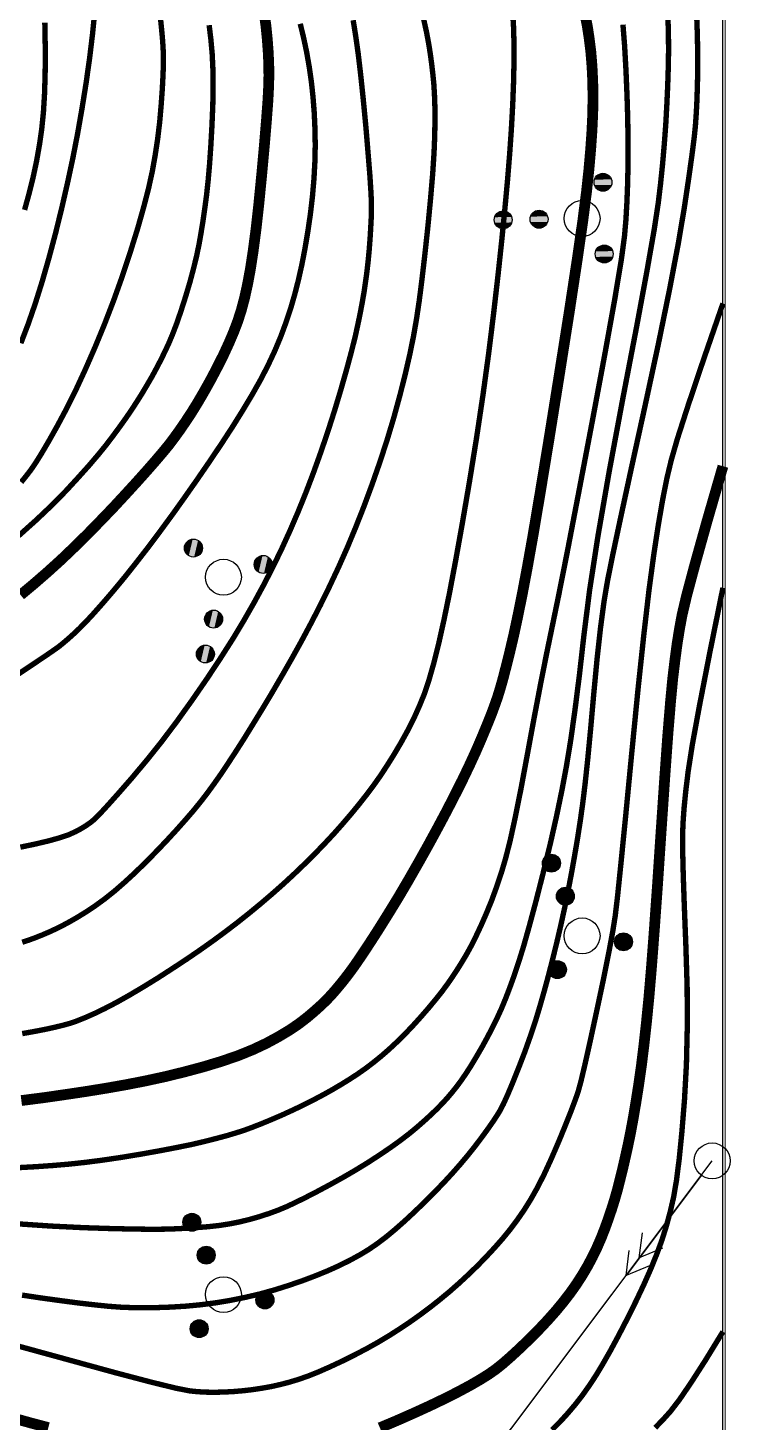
# Model space of a CAD drawing. Extents: x 396500 to 398250, y 1005980 to 1008200.
# Drawn here: x 398240.31 to 398250.1, y 1007852.26 to 1007871.7 of the extents above; entities that cross this region are included whole.
import ezdxf

# ---------------------------------------------------------------- set-up
doc = ezdxf.new("R2010")
doc.units = 0
doc.header["$LTSCALE"] = 0.5
doc.layers.get('0').update_dxf_attribs({"linetype": 'CONTINUOUS'})
doc.layers.add('ASSIST', color=7, linetype='CONTINUOUS', plot=False)
for name, color, linetype in [('DGX', 2, 'CONTINUOUS'), ('GXYZ', 2, 'CONTINUOUS'), ('ZBTZ', 3, 'CONTINUOUS')]:
    doc.layers.add(name, color=color, linetype=linetype)
doc.layers.add('绘图层', color=6, linetype='CONTINUOUS', lineweight=5)
doc.linetypes.add('1161', pattern='A,0,[149,AAA.SHX,S=0.15,R=0,X=0,Y=0],-1.6', length=1.6)

# ---------------------------------------------------------------- blocks, each defined once
blk = doc.blocks.new('gc013a')
at = {"linetype": 'Continuous'}
blk.add_line((0.5, 0), (4, 0), dxfattribs=at)
at = {"linetype": 'Continuous', "flags": 128}
for points in [[(2.772, 0.354), (3.384, 0), (2.772, -0.354)], [(3.388, 0.354), (4, 0), (3.388, -0.354)]]:
    blk.add_lwpolyline(points, dxfattribs=at)
blk = doc.blocks.new('gc170')
at = {"linetype": 'Continuous'}
blk.add_circle((0, 0), 0.5, dxfattribs=at)
blk = doc.blocks.new('*U110')
at = {"linetype": 'Continuous'}
for points in [[(-0.238, 2.277), (-0.202, 2.053), (-0.202, 2.347)], [(-0.202, 2.347), (-0.147, 1.998), (-0.147, 2.402)], [(-0.147, 1.998), (-0.202, 2.347), (-0.202, 2.053)], [(-0.147, 2.402), (-0.077, 1.962), (-0.077, 2.438)], [(-0.077, 1.962), (-0.147, 2.402), (-0.147, 1.998)], [(-0.077, 2.438), (0, 1.95), (0, 2.45)], [(0, 1.95), (-0.077, 2.438), (-0.077, 1.962)], [(0, 2.45), (0.077, 1.962), (0.077, 2.438)], [(0.077, 1.962), (0, 2.45), (0, 1.95)], [(0.077, 2.438), (0.147, 1.998), (0.147, 2.402)], [(0.147, 1.998), (0.077, 2.438), (0.077, 1.962)], [(0.147, 2.402), (0.202, 2.053), (0.202, 2.347)], [(0.202, 2.053), (0.147, 2.402), (0.147, 1.998)], [(0.202, 2.347), (0.238, 2.123), (0.238, 2.277)], [(0.238, 2.123), (0.202, 2.347), (0.202, 2.053)], [(-0.25, 2.2), (-0.238, 2.123), (-0.238, 2.277)], [(-0.202, 2.053), (-0.238, 2.277), (-0.238, 2.123)], [(0.25, 2.2), (0.238, 2.277), (0.238, 2.123)]]:
    blk.add_solid(points, dxfattribs=at)
blk = doc.blocks.new('*U109')
at = {"linetype": 'Continuous'}
for points in [[(-0.25, 1.2), (-0.238, 1.123), (-0.238, 1.277)], [(-0.238, 1.277), (-0.202, 1.053), (-0.202, 1.347)], [(-0.202, 1.053), (-0.238, 1.277), (-0.238, 1.123)], [(-0.202, 1.347), (-0.147, 0.998), (-0.147, 1.402)], [(-0.147, 0.998), (-0.202, 1.347), (-0.202, 1.053)], [(-0.147, 1.402), (-0.077, 0.962), (-0.077, 1.438)], [(-0.077, 0.962), (-0.147, 1.402), (-0.147, 0.998)], [(-0.077, 1.438), (0, 0.95), (0, 1.45)], [(0, 0.95), (-0.077, 1.438), (-0.077, 0.962)], [(0, 1.45), (0.077, 0.962), (0.077, 1.438)], [(0.077, 0.962), (0, 1.45), (0, 0.95)], [(0.077, 1.438), (0.147, 0.998), (0.147, 1.402)], [(0.147, 0.998), (0.077, 1.438), (0.077, 0.962)], [(0.147, 1.402), (0.202, 1.053), (0.202, 1.347)], [(0.202, 1.053), (0.147, 1.402), (0.147, 0.998)], [(0.202, 1.347), (0.238, 1.123), (0.238, 1.277)], [(0.238, 1.123), (0.202, 1.347), (0.202, 1.053)], [(0.25, 1.2), (0.238, 1.277), (0.238, 1.123)]]:
    blk.add_solid(points, dxfattribs=at)
blk = doc.blocks.new('*U108')
at = {"linetype": 'Continuous'}
for points in [[(-1.147, -0.398), (-1.077, -0.838), (-1.077, -0.362)], [(-1.077, -0.362), (-1, -0.85), (-1, -0.35)], [(-1, -0.85), (-1.077, -0.362), (-1.077, -0.838)], [(-1, -0.35), (-0.923, -0.838), (-0.923, -0.362)], [(-0.923, -0.838), (-1, -0.35), (-1, -0.85)], [(-0.923, -0.362), (-0.853, -0.802), (-0.853, -0.398)], [(-0.853, -0.802), (-0.923, -0.362), (-0.923, -0.838)], [(-1.25, -0.6), (-1.238, -0.677), (-1.238, -0.523)], [(-1.238, -0.523), (-1.202, -0.747), (-1.202, -0.453)], [(-1.202, -0.747), (-1.238, -0.523), (-1.238, -0.677)], [(-1.202, -0.453), (-1.147, -0.802), (-1.147, -0.398)], [(-1.147, -0.802), (-1.202, -0.453), (-1.202, -0.747)], [(-1.077, -0.838), (-1.147, -0.398), (-1.147, -0.802)], [(-0.853, -0.398), (-0.798, -0.747), (-0.798, -0.453)], [(-0.798, -0.747), (-0.853, -0.398), (-0.853, -0.802)], [(-0.798, -0.453), (-0.762, -0.677), (-0.762, -0.523)], [(-0.762, -0.677), (-0.798, -0.453), (-0.798, -0.747)], [(-0.75, -0.6), (-0.762, -0.523), (-0.762, -0.677)]]:
    blk.add_solid(points, dxfattribs=at)
blk = doc.blocks.new('*U107')
at = {"linetype": 'Continuous'}
for points in [[(0.853, -0.398), (0.923, -0.838), (0.923, -0.362)], [(0.923, -0.362), (1, -0.85), (1, -0.35)], [(1, -0.85), (0.923, -0.362), (0.923, -0.838)], [(1, -0.35), (1.077, -0.838), (1.077, -0.362)], [(1.077, -0.838), (1, -0.35), (1, -0.85)], [(1.077, -0.362), (1.147, -0.802), (1.147, -0.398)], [(1.147, -0.802), (1.077, -0.362), (1.077, -0.838)], [(0.75, -0.6), (0.762, -0.677), (0.762, -0.523)], [(0.762, -0.523), (0.798, -0.747), (0.798, -0.453)], [(0.798, -0.747), (0.762, -0.523), (0.762, -0.677)], [(0.798, -0.453), (0.853, -0.802), (0.853, -0.398)], [(0.853, -0.802), (0.798, -0.453), (0.798, -0.747)], [(0.923, -0.838), (0.853, -0.398), (0.853, -0.802)], [(1.147, -0.398), (1.202, -0.747), (1.202, -0.453)], [(1.202, -0.747), (1.147, -0.398), (1.147, -0.802)], [(1.202, -0.453), (1.238, -0.677), (1.238, -0.523)], [(1.238, -0.677), (1.202, -0.453), (1.202, -0.747)], [(1.25, -0.6), (1.238, -0.523), (1.238, -0.677)]]:
    blk.add_solid(points, dxfattribs=at)
blk = doc.blocks.new('gc160')
for centre, radius in [((0, 2.2), 0.25), ((0, 1.2), 0.25), ((0, 0), 0.5), ((-1, -0.6), 0.25), ((1, -0.6), 0.25)]:
    blk.add_circle(centre, radius)
at = {"linetype": 'Continuous'}
for name in ['*U110', '*U109', '*U108', '*U107']:
    blk.add_blockref(name, (0, 0), dxfattribs=at)

msp = doc.modelspace()

# ---------------------------------------------------------------- linework, layer by layer
at = {"layer": 'ASSIST', "linetype": '1161', "flags": 128}
msp.add_lwpolyline([(398250, 1007900.306), (398250, 1007900.306), (398249.986, 1007800)], dxfattribs=at)
at = {"layer": 'ASSIST', "linetype": 'Continuous', "flags": 128}
msp.add_lwpolyline([(398207.876, 1007800), (398209.238, 1007801.816), (398249.85, 1007855.903)], dxfattribs=at)
at = {"layer": 'DGX', "linetype": 'Continuous', "const_width": 0.075}
for points in [[(398240.086, 1007855.031), (398240.637, 1007854.994), (398241.085, 1007854.972), (398241.453, 1007854.96), (398241.762, 1007854.953), (398242.011, 1007854.95), (398242.202, 1007854.951), (398242.362, 1007854.956), (398242.52, 1007854.964), (398242.676, 1007854.974), (398242.829, 1007854.986), (398242.98, 1007855.003), (398243.128, 1007855.026), (398243.272, 1007855.055), (398243.413, 1007855.09), (398243.549, 1007855.129), (398243.679, 1007855.172), (398243.801, 1007855.217), (398243.916, 1007855.265), (398244.038, 1007855.322), (398244.178, 1007855.391), (398244.337, 1007855.473), (398244.515, 1007855.568), (398244.699, 1007855.67), (398244.876, 1007855.773), (398245.046, 1007855.877), (398245.209, 1007855.983), (398245.363, 1007856.087), (398245.502, 1007856.187), (398245.627, 1007856.283), (398245.737, 1007856.374), (398245.837, 1007856.462), (398245.928, 1007856.545), (398246.011, 1007856.625), (398246.085, 1007856.701), (398246.155, 1007856.777), (398246.222, 1007856.856), (398246.287, 1007856.937), (398246.349, 1007857.021), (398246.413, 1007857.114), (398246.483, 1007857.222), (398246.557, 1007857.345), (398246.638, 1007857.484), (398246.717, 1007857.628), (398246.789, 1007857.767), (398246.855, 1007857.901), (398246.914, 1007858.03), (398246.97, 1007858.166), (398247.028, 1007858.317), (398247.089, 1007858.485), (398247.151, 1007858.67), (398247.22, 1007858.892), (398247.299, 1007859.172), (398247.39, 1007859.51), (398247.491, 1007859.906), (398247.592, 1007860.319), (398247.68, 1007860.708), (398247.756, 1007861.074), (398247.82, 1007861.416), (398247.879, 1007861.776), (398247.938, 1007862.196), (398247.999, 1007862.676), (398248.06, 1007863.215), (398248.14, 1007863.85), (398248.258, 1007864.616), (398248.414, 1007865.512), (398248.606, 1007866.539), (398248.796, 1007867.528), (398248.941, 1007868.31), (398249.042, 1007868.886), (398249.098, 1007869.254), (398249.13, 1007869.522), (398249.158, 1007869.794), (398249.182, 1007870.071), (398249.203, 1007870.353), (398249.218, 1007870.63), (398249.23, 1007870.895), (398249.238, 1007871.146), (398249.242, 1007871.384), (398249.24, 1007871.608), (398249.234, 1007871.819)], [(398240.229, 1007854.032), (398240.488, 1007853.993), (398240.758, 1007853.956), (398241.016, 1007853.922), (398241.243, 1007853.896), (398241.437, 1007853.876), (398241.599, 1007853.864), (398241.752, 1007853.858), (398241.922, 1007853.855), (398242.106, 1007853.858), (398242.307, 1007853.865), (398242.515, 1007853.878), (398242.723, 1007853.898), (398242.931, 1007853.925), (398243.14, 1007853.96), (398243.347, 1007854.002), (398243.552, 1007854.05), (398243.753, 1007854.106), (398243.952, 1007854.169), (398244.144, 1007854.235), (398244.324, 1007854.303), (398244.492, 1007854.372), (398244.65, 1007854.443), (398244.797, 1007854.516), (398244.934, 1007854.591), (398245.062, 1007854.668), (398245.18, 1007854.749), (398245.298, 1007854.838), (398245.425, 1007854.943), (398245.561, 1007855.063), (398245.706, 1007855.198), (398245.851, 1007855.339), (398245.986, 1007855.474), (398246.112, 1007855.605), (398246.229, 1007855.732), (398246.338, 1007855.856), (398246.443, 1007855.981), (398246.543, 1007856.106), (398246.638, 1007856.232), (398246.724, 1007856.35), (398246.796, 1007856.453), (398246.853, 1007856.54), (398246.896, 1007856.611), (398246.939, 1007856.695), (398246.996, 1007856.82), (398247.066, 1007856.986), (398247.149, 1007857.193), (398247.236, 1007857.418), (398247.314, 1007857.638), (398247.386, 1007857.852), (398247.449, 1007858.061), (398247.509, 1007858.271), (398247.568, 1007858.489), (398247.626, 1007858.715), (398247.684, 1007858.949), (398247.74, 1007859.189), (398247.793, 1007859.43), (398247.843, 1007859.675), (398247.89, 1007859.922), (398247.934, 1007860.168), (398247.975, 1007860.411), (398248.012, 1007860.65), (398248.045, 1007860.886), (398248.078, 1007861.157), (398248.115, 1007861.502), (398248.155, 1007861.921), (398248.199, 1007862.414), (398248.246, 1007862.91), (398248.294, 1007863.339), (398248.342, 1007863.701), (398248.392, 1007863.996), (398248.462, 1007864.343), (398248.572, 1007864.861), (398248.721, 1007865.549), (398248.91, 1007866.409), (398249.1, 1007867.291), (398249.255, 1007868.047), (398249.375, 1007868.677), (398249.46, 1007869.18), (398249.52, 1007869.582), (398249.566, 1007869.908), (398249.598, 1007870.157), (398249.616, 1007870.33), (398249.626, 1007870.473), (398249.635, 1007870.63), (398249.641, 1007870.802), (398249.646, 1007870.99), (398249.648, 1007871.189), (398249.647, 1007871.395), (398249.643, 1007871.61), (398249.635, 1007871.832)], [(398240.231, 1007857.677), (398240.394, 1007857.706), (398240.545, 1007857.735), (398240.678, 1007857.764), (398240.794, 1007857.792), (398240.892, 1007857.819), (398240.99, 1007857.852), (398241.105, 1007857.898), (398241.236, 1007857.956), (398241.383, 1007858.027), (398241.546, 1007858.112), (398241.722, 1007858.211), (398241.913, 1007858.324), (398242.119, 1007858.451), (398242.326, 1007858.585), (398242.524, 1007858.715), (398242.711, 1007858.843), (398242.889, 1007858.969), (398243.06, 1007859.095), (398243.229, 1007859.224), (398243.395, 1007859.356), (398243.559, 1007859.491), (398243.719, 1007859.628), (398243.875, 1007859.766), (398244.025, 1007859.905), (398244.171, 1007860.045), (398244.312, 1007860.185), (398244.446, 1007860.324), (398244.575, 1007860.462), (398244.697, 1007860.6), (398244.813, 1007860.735), (398244.923, 1007860.869), (398245.027, 1007861.001), (398245.125, 1007861.131), (398245.22, 1007861.265), (398245.316, 1007861.411), (398245.414, 1007861.567), (398245.513, 1007861.735), (398245.608, 1007861.907), (398245.694, 1007862.078), (398245.77, 1007862.248), (398245.838, 1007862.415), (398245.901, 1007862.604), (398245.968, 1007862.838), (398246.038, 1007863.117), (398246.11, 1007863.44), (398246.188, 1007863.82), (398246.273, 1007864.269), (398246.366, 1007864.787), (398246.467, 1007865.375), (398246.566, 1007865.988), (398246.655, 1007866.583), (398246.734, 1007867.159), (398246.803, 1007867.718), (398246.864, 1007868.247), (398246.916, 1007868.732), (398246.96, 1007869.175), (398246.997, 1007869.575), (398247.027, 1007869.944), (398247.051, 1007870.294), (398247.069, 1007870.625), (398247.081, 1007870.938), (398247.087, 1007871.225), (398247.087, 1007871.48), (398247.081, 1007871.702), (398247.07, 1007871.892)], [(398240.231, 1007858.95), (398240.316, 1007858.978), (398240.409, 1007859.012), (398240.51, 1007859.052), (398240.619, 1007859.099), (398240.736, 1007859.154), (398240.857, 1007859.217), (398240.984, 1007859.289), (398241.116, 1007859.37), (398241.251, 1007859.46), (398241.387, 1007859.559), (398241.523, 1007859.668), (398241.659, 1007859.787), (398241.798, 1007859.915), (398241.94, 1007860.053), (398242.086, 1007860.201), (398242.236, 1007860.358), (398242.38, 1007860.514), (398242.508, 1007860.658), (398242.621, 1007860.789), (398242.717, 1007860.907), (398242.808, 1007861.025), (398242.902, 1007861.154), (398243.001, 1007861.294), (398243.102, 1007861.446), (398243.21, 1007861.611), (398243.327, 1007861.794), (398243.451, 1007861.995), (398243.584, 1007862.212), (398243.721, 1007862.441), (398243.856, 1007862.673), (398243.992, 1007862.91), (398244.126, 1007863.152), (398244.258, 1007863.399), (398244.388, 1007863.651), (398244.514, 1007863.908), (398244.638, 1007864.172), (398244.759, 1007864.443), (398244.877, 1007864.727), (398244.994, 1007865.023), (398245.108, 1007865.331), (398245.217, 1007865.643), (398245.318, 1007865.953), (398245.411, 1007866.262), (398245.495, 1007866.569), (398245.57, 1007866.865), (398245.634, 1007867.143), (398245.687, 1007867.403), (398245.729, 1007867.645), (398245.767, 1007867.9), (398245.805, 1007868.2), (398245.845, 1007868.543), (398245.887, 1007868.931), (398245.924, 1007869.318), (398245.953, 1007869.658), (398245.972, 1007869.951), (398245.982, 1007870.196), (398245.985, 1007870.408), (398245.984, 1007870.599), (398245.978, 1007870.769), (398245.969, 1007870.918), (398245.955, 1007871.056), (398245.939, 1007871.195), (398245.92, 1007871.335), (398245.898, 1007871.474), (398245.868, 1007871.634), (398245.824, 1007871.835)], [(398240.164, 1007855.808), (398240.422, 1007855.822), (398240.662, 1007855.839), (398240.886, 1007855.858), (398241.109, 1007855.882), (398241.35, 1007855.913), (398241.607, 1007855.951), (398241.881, 1007855.996), (398242.149, 1007856.044), (398242.389, 1007856.09), (398242.6, 1007856.133), (398242.782, 1007856.176), (398242.943, 1007856.217), (398243.088, 1007856.256), (398243.218, 1007856.295), (398243.332, 1007856.332), (398243.444, 1007856.373), (398243.568, 1007856.422), (398243.704, 1007856.478), (398243.852, 1007856.542), (398244.003, 1007856.611), (398244.15, 1007856.681), (398244.292, 1007856.753), (398244.43, 1007856.826), (398244.562, 1007856.9), (398244.687, 1007856.974), (398244.805, 1007857.047), (398244.916, 1007857.12), (398245.024, 1007857.196), (398245.13, 1007857.277), (398245.236, 1007857.363), (398245.342, 1007857.455), (398245.448, 1007857.554), (398245.557, 1007857.661), (398245.669, 1007857.778), (398245.782, 1007857.903), (398245.892, 1007858.029), (398245.991, 1007858.148), (398246.08, 1007858.26), (398246.157, 1007858.364), (398246.228, 1007858.466), (398246.296, 1007858.57), (398246.363, 1007858.677), (398246.427, 1007858.785), (398246.492, 1007858.903), (398246.559, 1007859.038), (398246.631, 1007859.191), (398246.705, 1007859.36), (398246.779, 1007859.542), (398246.847, 1007859.729), (398246.912, 1007859.923), (398246.971, 1007860.123), (398247.033, 1007860.366), (398247.104, 1007860.69), (398247.185, 1007861.094), (398247.275, 1007861.578), (398247.368, 1007862.081), (398247.456, 1007862.542), (398247.539, 1007862.961), (398247.617, 1007863.338), (398247.709, 1007863.783), (398247.833, 1007864.408), (398247.988, 1007865.214), (398248.176, 1007866.199), (398248.357, 1007867.167), (398248.493, 1007867.921), (398248.583, 1007868.462), (398248.627, 1007868.789), (398248.647, 1007869.017), (398248.661, 1007869.261), (398248.671, 1007869.522), (398248.677, 1007869.799), (398248.677, 1007870.094), (398248.673, 1007870.41), (398248.663, 1007870.747), (398248.648, 1007871.104), (398248.629, 1007871.447), (398248.606, 1007871.741)], [(398240.264, 1007869.159), (398240.324, 1007869.378), (398240.382, 1007869.61), (398240.431, 1007869.839), (398240.471, 1007870.065), (398240.503, 1007870.287), (398240.527, 1007870.524), (398240.543, 1007870.793), (398240.551, 1007871.093), (398240.552, 1007871.424), (398240.546, 1007871.768)], [(398250, 1007863.892), (398249.816, 1007862.985), (398249.674, 1007862.255), (398249.573, 1007861.704), (398249.515, 1007861.331), (398249.482, 1007861.061), (398249.458, 1007860.82), (398249.443, 1007860.607), (398249.437, 1007860.423), (398249.439, 1007860.201), (398249.447, 1007859.873), (398249.462, 1007859.44), (398249.483, 1007858.901), (398249.501, 1007858.323), (398249.503, 1007857.773), (398249.491, 1007857.251), (398249.464, 1007856.756), (398249.428, 1007856.311), (398249.391, 1007855.936), (398249.352, 1007855.63), (398249.312, 1007855.396), (398249.266, 1007855.197), (398249.212, 1007854.998), (398249.15, 1007854.801), (398249.078, 1007854.605), (398248.996, 1007854.402), (398248.9, 1007854.185), (398248.791, 1007853.954), (398248.669, 1007853.708), (398248.545, 1007853.469), (398248.431, 1007853.257), (398248.326, 1007853.073), (398248.232, 1007852.916), (398248.14, 1007852.776), (398248.045, 1007852.641), (398247.945, 1007852.512), (398247.84, 1007852.388), (398247.731, 1007852.268), (398247.616, 1007852.153)], [(398250, 1007853.522), (398249.758, 1007853.127), (398249.555, 1007852.811), (398249.392, 1007852.572), (398249.269, 1007852.412), (398249.164, 1007852.295), (398249.056, 1007852.184)]]:
    msp.add_lwpolyline(points, dxfattribs=at)
at = {"layer": 'DGX', "color": 3, "linetype": 'Continuous', "lineweight": -2, "const_width": 0.15, "flags": 128}
msp.add_lwpolyline([(398243.61, 1007871.867), (398243.63, 1007871.713), (398243.647, 1007871.543), (398243.66, 1007871.367), (398243.668, 1007871.197), (398243.67, 1007871.031), (398243.666, 1007870.87), (398243.656, 1007870.676), (398243.636, 1007870.409), (398243.608, 1007870.072), (398243.571, 1007869.663), (398243.53, 1007869.246), (398243.49, 1007868.886), (398243.45, 1007868.582), (398243.412, 1007868.334), (398243.373, 1007868.124), (398243.331, 1007867.933), (398243.285, 1007867.761), (398243.236, 1007867.608), (398243.18, 1007867.46), (398243.112, 1007867.301), (398243.034, 1007867.132), (398242.944, 1007866.953), (398242.85, 1007866.775), (398242.758, 1007866.611), (398242.67, 1007866.461), (398242.585, 1007866.324), (398242.503, 1007866.2), (398242.424, 1007866.085), (398242.349, 1007865.981), (398242.278, 1007865.887), (398242.197, 1007865.788), (398242.094, 1007865.667), (398241.97, 1007865.525), (398241.824, 1007865.362), (398241.664, 1007865.187), (398241.498, 1007865.008), (398241.324, 1007864.827), (398241.144, 1007864.642), (398240.959, 1007864.46), (398240.773, 1007864.282), (398240.583, 1007864.11), (398240.392, 1007863.944), (398240.208, 1007863.791)], dxfattribs=at)
at = {"layer": 'DGX', "color": 3, "linetype": 'Continuous', "lineweight": -2, "const_width": 0.15}
for points in [[(398248.077, 1007871.885), (398248.109, 1007871.721), (398248.136, 1007871.544), (398248.159, 1007871.355), (398248.175, 1007871.155), (398248.185, 1007870.946), (398248.188, 1007870.73), (398248.185, 1007870.505), (398248.174, 1007870.265), (398248.156, 1007870.003), (398248.131, 1007869.718), (398248.098, 1007869.412), (398248.047, 1007869.012), (398247.966, 1007868.451), (398247.856, 1007867.728), (398247.716, 1007866.843), (398247.573, 1007865.951), (398247.451, 1007865.209), (398247.351, 1007864.616), (398247.272, 1007864.173), (398247.206, 1007863.824), (398247.143, 1007863.511), (398247.084, 1007863.235), (398247.028, 1007862.997), (398246.977, 1007862.792), (398246.932, 1007862.619), (398246.892, 1007862.478), (398246.858, 1007862.368), (398246.821, 1007862.262), (398246.773, 1007862.133), (398246.712, 1007861.981), (398246.64, 1007861.807), (398246.558, 1007861.617), (398246.467, 1007861.419), (398246.368, 1007861.212), (398246.26, 1007860.997), (398246.145, 1007860.774), (398246.022, 1007860.543), (398245.893, 1007860.306), (398245.756, 1007860.061), (398245.616, 1007859.816), (398245.476, 1007859.578), (398245.335, 1007859.348), (398245.195, 1007859.124), (398245.064, 1007858.921), (398244.952, 1007858.752), (398244.859, 1007858.617), (398244.786, 1007858.517), (398244.724, 1007858.436), (398244.662, 1007858.359), (398244.602, 1007858.287), (398244.543, 1007858.22), (398244.478, 1007858.151), (398244.401, 1007858.076), (398244.31, 1007857.994), (398244.207, 1007857.906), (398244.089, 1007857.815), (398243.955, 1007857.724), (398243.803, 1007857.633), (398243.635, 1007857.542), (398243.448, 1007857.454), (398243.238, 1007857.369), (398243.005, 1007857.289), (398242.75, 1007857.212), (398242.484, 1007857.141), (398242.218, 1007857.076), (398241.951, 1007857.018), (398241.685, 1007856.966), (398241.414, 1007856.918), (398241.131, 1007856.872), (398240.836, 1007856.828), (398240.531, 1007856.784), (398240.219, 1007856.744)], [(398250, 1007865.586), (398249.778, 1007864.819), (398249.61, 1007864.218), (398249.494, 1007863.784), (398249.431, 1007863.517), (398249.395, 1007863.323), (398249.361, 1007863.11), (398249.33, 1007862.877), (398249.3, 1007862.627), (398249.269, 1007862.298), (398249.231, 1007861.835), (398249.188, 1007861.235), (398249.138, 1007860.501), (398249.088, 1007859.754), (398249.043, 1007859.119), (398249.003, 1007858.595), (398248.968, 1007858.182), (398248.934, 1007857.838), (398248.899, 1007857.521), (398248.863, 1007857.229), (398248.825, 1007856.963), (398248.787, 1007856.721), (398248.749, 1007856.497), (398248.711, 1007856.292), (398248.673, 1007856.107), (398248.635, 1007855.937), (398248.599, 1007855.78), (398248.563, 1007855.634), (398248.529, 1007855.501), (398248.492, 1007855.372), (398248.451, 1007855.239), (398248.405, 1007855.103), (398248.355, 1007854.964), (398248.3, 1007854.824), (398248.241, 1007854.689), (398248.178, 1007854.559), (398248.11, 1007854.432), (398248.037, 1007854.308), (398247.957, 1007854.184), (398247.87, 1007854.061), (398247.776, 1007853.939), (398247.673, 1007853.814), (398247.558, 1007853.684), (398247.431, 1007853.549), (398247.292, 1007853.409), (398247.154, 1007853.277), (398247.031, 1007853.164), (398246.923, 1007853.07), (398246.83, 1007852.996), (398246.733, 1007852.928), (398246.613, 1007852.853), (398246.471, 1007852.771), (398246.305, 1007852.682), (398246.119, 1007852.588), (398245.915, 1007852.49), (398245.692, 1007852.388), (398245.452, 1007852.282), (398245.217, 1007852.183)], [(398240.595, 1007852.185), (398240.343, 1007852.252), (398240.012, 1007852.344)]]:
    msp.add_lwpolyline(points, dxfattribs=at)
at = {"layer": 'DGX', "linetype": 'Continuous', "const_width": 0.075, "flags": 128}
for points in [[(398244.845, 1007871.803), (398244.879, 1007871.588), (398244.915, 1007871.335), (398244.95, 1007871.037), (398244.986, 1007870.694), (398245.023, 1007870.306), (398245.054, 1007869.933), (398245.078, 1007869.637), (398245.092, 1007869.417), (398245.099, 1007869.274), (398245.099, 1007869.162), (398245.096, 1007869.038), (398245.089, 1007868.901), (398245.08, 1007868.752), (398245.068, 1007868.598), (398245.054, 1007868.45), (398245.038, 1007868.307), (398245.019, 1007868.169), (398244.999, 1007868.03), (398244.974, 1007867.884), (398244.945, 1007867.73), (398244.912, 1007867.569), (398244.872, 1007867.387), (398244.818, 1007867.174), (398244.752, 1007866.929), (398244.673, 1007866.652), (398244.585, 1007866.36), (398244.492, 1007866.07), (398244.394, 1007865.782), (398244.291, 1007865.495), (398244.184, 1007865.214), (398244.074, 1007864.943), (398243.961, 1007864.681), (398243.846, 1007864.429), (398243.726, 1007864.182), (398243.599, 1007863.935), (398243.465, 1007863.688), (398243.324, 1007863.441), (398243.171, 1007863.186), (398242.999, 1007862.916), (398242.81, 1007862.63), (398242.603, 1007862.33), (398242.388, 1007862.03), (398242.174, 1007861.746), (398241.961, 1007861.48), (398241.751, 1007861.23), (398241.561, 1007861.013), (398241.411, 1007860.846), (398241.303, 1007860.729), (398241.235, 1007860.662), (398241.183, 1007860.62), (398241.122, 1007860.577), (398241.054, 1007860.535), (398240.976, 1007860.493), (398240.881, 1007860.45), (398240.755, 1007860.407), (398240.601, 1007860.364), (398240.416, 1007860.32), (398240.205, 1007860.276)], [(398241.24, 1007871.901), (398241.21, 1007871.601), (398241.17, 1007871.27), (398241.121, 1007870.924), (398241.065, 1007870.576), (398241.004, 1007870.227), (398240.936, 1007869.877), (398240.861, 1007869.528), (398240.781, 1007869.18), (398240.696, 1007868.835), (398240.604, 1007868.491), (398240.509, 1007868.16), (398240.412, 1007867.851), (398240.313, 1007867.565), (398240.212, 1007867.301)], [(398242.156, 1007871.851), (398242.172, 1007871.698), (398242.185, 1007871.558), (398242.194, 1007871.432), (398242.199, 1007871.318), (398242.199, 1007871.194), (398242.194, 1007871.037), (398242.184, 1007870.846), (398242.168, 1007870.62), (398242.147, 1007870.381), (398242.119, 1007870.147), (398242.084, 1007869.918), (398242.044, 1007869.694), (398241.992, 1007869.458), (398241.923, 1007869.192), (398241.839, 1007868.896), (398241.737, 1007868.569), (398241.625, 1007868.231), (398241.506, 1007867.898), (398241.38, 1007867.57), (398241.247, 1007867.247), (398241.112, 1007866.938), (398240.98, 1007866.652), (398240.849, 1007866.389), (398240.721, 1007866.149), (398240.603, 1007865.939), (398240.502, 1007865.767), (398240.418, 1007865.632), (398240.351, 1007865.534), (398240.288, 1007865.452), (398240.216, 1007865.363)], [(398244.107, 1007871.753), (398244.154, 1007871.558), (398244.196, 1007871.359), (398244.232, 1007871.154), (398244.262, 1007870.946), (398244.285, 1007870.732), (398244.302, 1007870.513), (398244.312, 1007870.29), (398244.316, 1007870.061), (398244.311, 1007869.828), (398244.298, 1007869.589), (398244.277, 1007869.346), (398244.248, 1007869.098), (398244.212, 1007868.853), (398244.173, 1007868.62), (398244.13, 1007868.398), (398244.083, 1007868.188), (398244.031, 1007867.984), (398243.973, 1007867.784), (398243.907, 1007867.587), (398243.835, 1007867.392), (398243.753, 1007867.196), (398243.66, 1007866.997), (398243.555, 1007866.793), (398243.438, 1007866.586), (398243.309, 1007866.37), (398243.167, 1007866.142), (398243.01, 1007865.901), (398242.84, 1007865.648), (398242.664, 1007865.392), (398242.49, 1007865.144), (398242.318, 1007864.903), (398242.147, 1007864.67), (398241.979, 1007864.446), (398241.815, 1007864.235), (398241.656, 1007864.035), (398241.501, 1007863.848), (398241.356, 1007863.679), (398241.228, 1007863.535), (398241.118, 1007863.416), (398241.025, 1007863.322), (398240.944, 1007863.245), (398240.869, 1007863.178), (398240.8, 1007863.119), (398240.738, 1007863.069), (398240.627, 1007862.991), (398240.414, 1007862.847), (398240.097, 1007862.636)], [(398242.837, 1007871.734), (398242.861, 1007871.535), (398242.879, 1007871.337), (398242.889, 1007871.126), (398242.892, 1007870.889), (398242.888, 1007870.625), (398242.876, 1007870.334), (398242.86, 1007870.045), (398242.842, 1007869.786), (398242.822, 1007869.558), (398242.8, 1007869.359), (398242.776, 1007869.178), (398242.751, 1007869.005), (398242.724, 1007868.838), (398242.696, 1007868.679), (398242.662, 1007868.516), (398242.619, 1007868.34), (398242.568, 1007868.149), (398242.507, 1007867.945), (398242.443, 1007867.746), (398242.383, 1007867.571), (398242.325, 1007867.42), (398242.271, 1007867.292), (398242.217, 1007867.177), (398242.16, 1007867.061), (398242.1, 1007866.946), (398242.037, 1007866.83), (398241.97, 1007866.715), (398241.901, 1007866.599), (398241.827, 1007866.482), (398241.751, 1007866.365), (398241.67, 1007866.247), (398241.584, 1007866.127), (398241.494, 1007866.005), (398241.399, 1007865.88), (398241.291, 1007865.747), (398241.163, 1007865.597), (398241.014, 1007865.431), (398240.846, 1007865.248), (398240.653, 1007865.051), (398240.431, 1007864.84), (398240.181, 1007864.616)], [(398250, 1007867.855), (398249.728, 1007867.068), (398249.517, 1007866.441), (398249.367, 1007865.975), (398249.279, 1007865.67), (398249.219, 1007865.419), (398249.159, 1007865.117), (398249.098, 1007864.762), (398249.036, 1007864.356), (398248.969, 1007863.859), (398248.896, 1007863.229), (398248.815, 1007862.467), (398248.727, 1007861.574), (398248.644, 1007860.713), (398248.578, 1007860.05), (398248.53, 1007859.585), (398248.498, 1007859.317), (398248.465, 1007859.109), (398248.412, 1007858.823), (398248.339, 1007858.458), (398248.245, 1007858.015), (398248.151, 1007857.581), (398248.076, 1007857.246), (398248.02, 1007857.01), (398247.982, 1007856.871), (398247.944, 1007856.761), (398247.887, 1007856.609), (398247.81, 1007856.415), (398247.713, 1007856.178), (398247.608, 1007855.935), (398247.508, 1007855.718), (398247.413, 1007855.53), (398247.322, 1007855.369), (398247.232, 1007855.224), (398247.136, 1007855.085), (398247.036, 1007854.951), (398246.931, 1007854.822), (398246.821, 1007854.697), (398246.705, 1007854.572), (398246.584, 1007854.447), (398246.457, 1007854.324), (398246.326, 1007854.202), (398246.193, 1007854.085), (398246.057, 1007853.972), (398245.919, 1007853.863), (398245.78, 1007853.759), (398245.639, 1007853.659), (398245.496, 1007853.563), (398245.352, 1007853.471), (398245.203, 1007853.381), (398245.044, 1007853.292), (398244.875, 1007853.203), (398244.697, 1007853.114), (398244.521, 1007853.032), (398244.36, 1007852.961), (398244.214, 1007852.903), (398244.083, 1007852.857), (398243.957, 1007852.819), (398243.83, 1007852.786), (398243.702, 1007852.757), (398243.571, 1007852.734), (398243.44, 1007852.714), (398243.31, 1007852.699), (398243.181, 1007852.688), (398243.053, 1007852.681), (398242.927, 1007852.678), (398242.805, 1007852.679), (398242.686, 1007852.685), (398242.571, 1007852.696), (398242.381, 1007852.733), (398242.036, 1007852.817), (398241.538, 1007852.948), (398240.886, 1007853.127), (398240.13, 1007853.334)]]:
    msp.add_lwpolyline(points, dxfattribs=at)
at = {"layer": 'GXYZ', "linetype": 'Continuous'}
msp.add_line((398210.439, 1007803.415), (398248.649, 1007854.304), dxfattribs=at)
at = {"layer": '绘图层', "linetype": 'Continuous', "flags": 128}
msp.add_lwpolyline([(397850.03, 1008199.993), (397850.03, 1007799.993), (398250.03, 1007799.993), (398250.03, 1008199.993)], close=True, dxfattribs=at)

# ---------------------------------------------------------------- block references
at = {"layer": 'GXYZ', "linetype": 'Continuous', "xscale": 0.5, "yscale": 0.5}
msp.add_blockref('gc170', (398249.85, 1007855.903), dxfattribs=at)
at = {"layer": 'GXYZ', "linetype": 'Continuous', "xscale": 0.499999999943221, "yscale": 0.5, "rotation": 233.0984131456018}
msp.add_blockref('gc013a', (398249.85, 1007855.903), dxfattribs=at)
at = {"layer": 'ZBTZ', "linetype": 'Continuous', "yscale": 0.5}
for p, xscale, rotation in [((398248.036, 1007869.039), 0.5000000000466805, 90.97506638083728), ((398243.036, 1007864.039), 0.5000000000352092, 166.7940305758019), ((398248.036, 1007859.039), 0.4999999999733569, 22.84676656441582), ((398243.036, 1007854.039), 0.4999999999924526, 23.57737967670543)]:
    msp.add_blockref('gc160', p, dxfattribs=dict(at, xscale=xscale, rotation=rotation))

doc.saveas('drawing.dxf')
